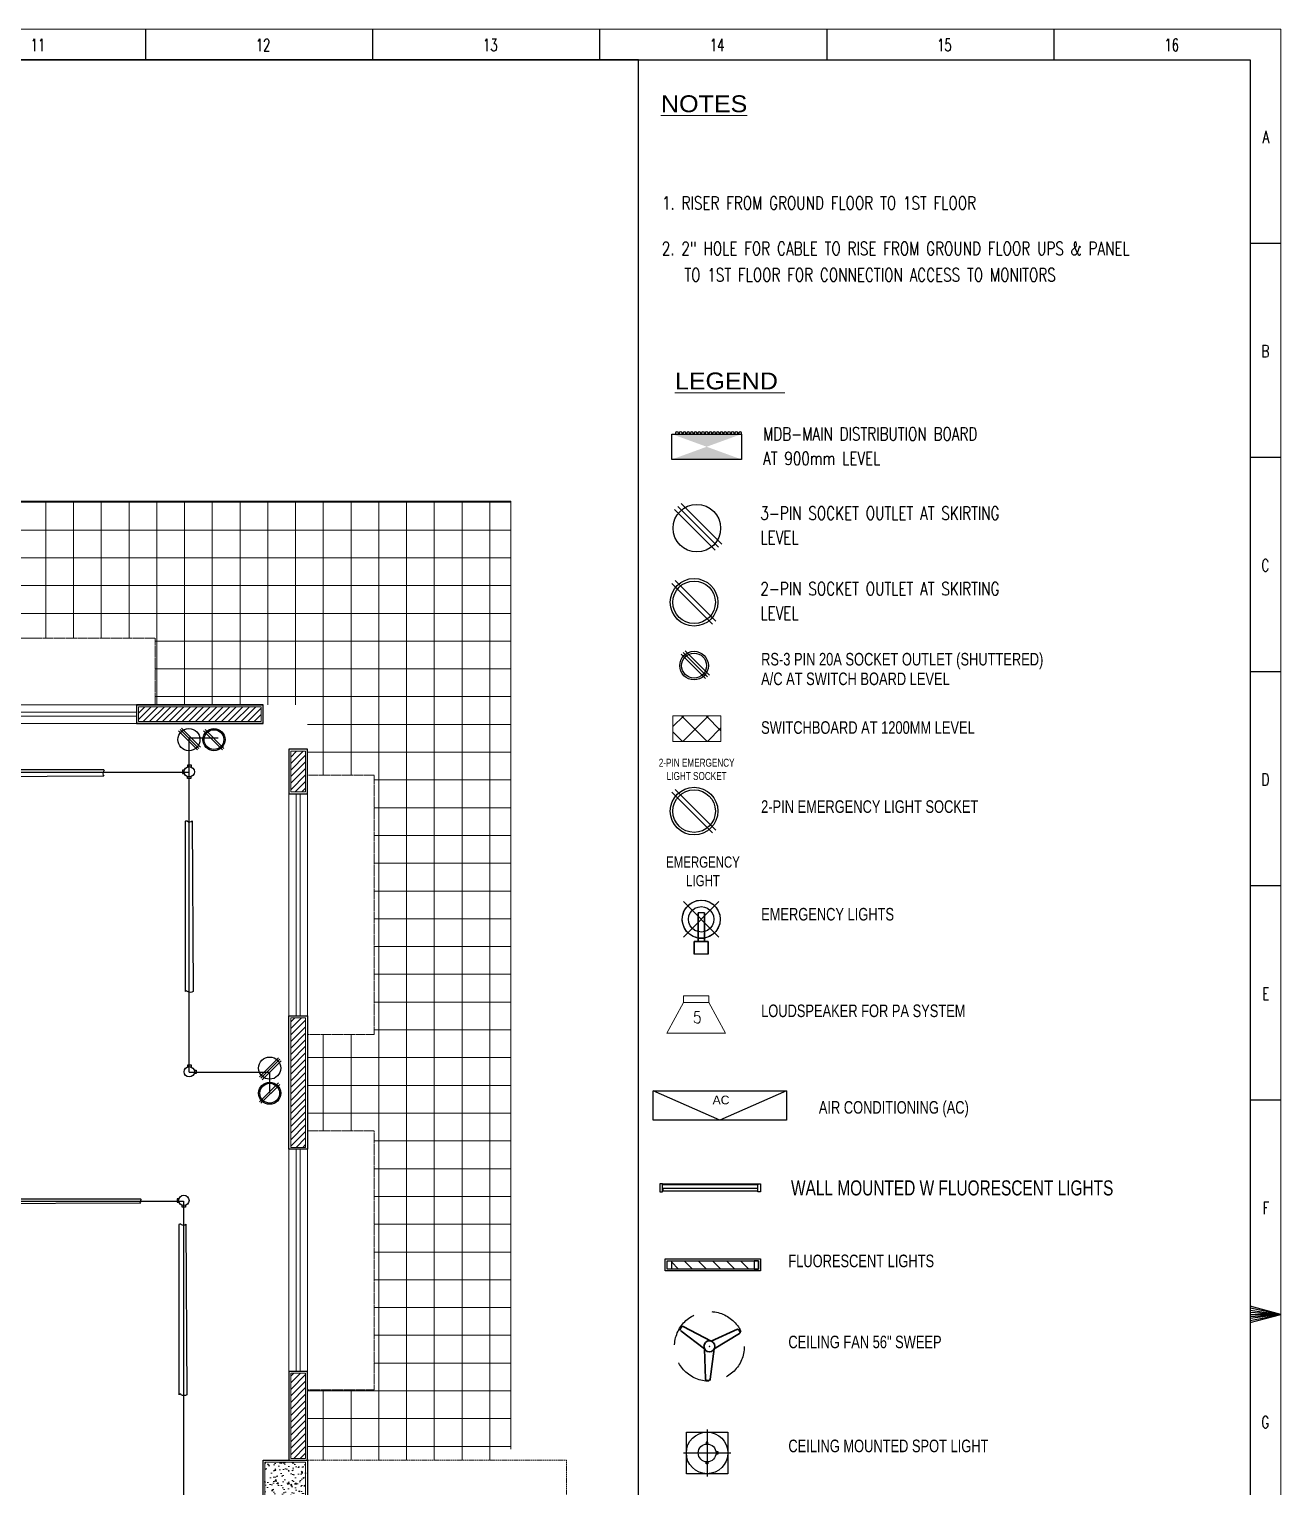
# Model space of a CAD drawing. Header units: inches. Extents: x 112 to 4169, y -2569 to 841.
# Drawn here: x 2215.4 to 2553.6, y 384.2 to 777.9 of the extents above; entities that cross this region are included whole.
import ezdxf

# ---------------------------------------------------------------- set-up
doc = ezdxf.new("R2010")
doc.units = ezdxf.units.IN
doc.header["$MEASUREMENT"] = 0
doc.linetypes.add('DASH', pattern=[0.35, 0.25, -0.1])
doc.linetypes.add('DASHED', pattern=[0.75, 0.5, -0.25])
for name, color, linetype in [('Cables', 7, 'Continuous'), ('HVAC', 44, 'Continuous'), ('Layer 1', 7, 'Continuous'), ('Lights', 7, 'Continuous'), ('Panels', 1, 'Continuous'), ('PVC Conduit and Circular Boxes', 7, 'Continuous'), ('Sockets', 7, 'Continuous'), ('TEG BORDER', 7, 'Continuous'), ('wall 05', 253, 'Continuous')]:
    doc.layers.add(name, color=color, linetype=linetype)
for name, color, linetype, lineweight in [('COLUMN', 1, 'Continuous', 25), ('E-CF-Ceiling-Fan', 42, 'Continuous', 30), ('E-Legend', 7, 'Continuous', 30), ('E-MDB', 1, 'Continuous', 30), ('Glass', 5, 'Continuous', 9), ('HACTH', 8, 'Continuous', 9), ('Plaster Line', 254, 'Continuous', 15), ('Porch', 90, 'Continuous', 15), ('railing', 232, 'Continuous', 15), ('Sunshed', 5, 'Continuous', 15), ('Switchboard', 30, 'Continuous', 13), ('Text', 252, 'Continuous', 15), ('WINDOW', 140, 'Continuous', 9)]:
    doc.layers.add(name, color=color, linetype=linetype, lineweight=lineweight)
doc.styles.get("Standard").update_dxf_attribs({"font": 'arial.ttf'})
doc.styles.add('Swiss721', font='swisscl.ttf')
doc.styles.add('TAVE1', font='ROMANS.shx', dxfattribs={"width": 0.75})
doc.styles.add('TEG BORDER', font='txt_qlt.shx', dxfattribs={"width": 0.7, "bigfont": 'hztxt.shx'})
doc.styles.add('TIMES', font='ARIALN.TTF')
pattern_1 = [(45, (-117177.46, -172459.7355), (-0.8838834765, 0.8838834765), [])]

# ---------------------------------------------------------------- blocks, each defined once
blk = doc.blocks.new('C 12X12')
at = {"layer": 'HACTH'}
h = blk.add_hatch(dxfattribs=at)
h.set_pattern_fill('AR-CONC', color=256, scale=0.5, style=0)
h.set_pattern_definition([(50, (0, 0), (3.58630091, -0.313760675), [0.375, -4.125]), (355, (0, 0), (-0.69375667, 3.76096067), [0.3, -3.3]), (100.4514, (0.299, -0.026), (2.89254691, 3.44719771), [0.31870095, -3.50571056]), (46.1842, (0, 1), (5.33620524, -0.82759507), [0.5625, -6.1875]), (96.6356, (0.4447, 0.931), (4.67331353, 4.87058935), [0.47805144, -5.258565]), (351.1842, (0, 1), (4.67330973, 4.870593), [0.45, -4.95]), (21, (0.5, 0.75), (2.98453526, -2.01309445), [0.375, -4.125]), (326, (0.5, 0.75), (1.21657666, 3.62575023), [0.3, -3.3]), (71.4514, (0.7487, 0.5822), (4.20111314, 1.61265248), [0.31870095, -3.50571056]), (37.5, (0, 0), (0.060799277, 1.66446927), [0, -3.26, 0, -3.35, 0, -3.3125]), (7.5, (0, 0), (1.315347687, 1.97205856), [0, -1.91, 0, -3.185, 0, -1.2625]), (327.5, (-1.115, 0), (2.66911218, -0.112774359), [0, -1.25, 0, -3.9, 0, -5.175]), (317.5, (-1.615, 0), (2.915930847, 0.50052491), [0, -1.625, 0, -2.59, 0, -3.675])])
h.paths.add_polyline_path([(88279, -6819.5), (88279, -6808.5), (88268, -6808.5), (88268, -6819.5)])
at = {"layer": 'COLUMN'}
blk.add_lwpolyline([(88267.5, -6808), (88279.5, -6808), (88279.5, -6820), (88267.5, -6820)], close=True, dxfattribs=at)
at = {"layer": 'Plaster Line'}
blk.add_lwpolyline([(88268, -6808.5), (88279, -6808.5), (88279, -6819.5), (88268, -6819.5)], close=True, dxfattribs=at)
blk = doc.blocks.new('240 BORDER A2')
for p, q in [((408.37, 420), (408.37, 415)), ((445.5, 420), (445.5, 415)), ((482.62, 420), (482.62, 415)), ((519.75, 420), (519.75, 415)), ((556.87, 420), (556.87, 415)), ((594, 385), (589, 385)), ((594, 350), (589, 350)), ((594, 315), (589, 315)), ((594, 280), (589, 280)), ((594, 245), (589, 245)), ((589, 210), (594, 210)), ((592.75, 210), (590.25, 210))]:
    blk.add_line(p, q)
at = {"linetype": 'Continuous'}
blk.add_line((489, 415), (5, 415), dxfattribs=at)
at = {"color": 5, "lineweight": 15}
blk.add_lwpolyline([(0, 420), (594, 420), (594, 0), (0, 0)], close=True, dxfattribs=at)
blk.add_lwpolyline([(5, 415), (589, 415), (589, 5), (5, 5)], close=True)
blk.add_lwpolyline([(594, 210), (589, 211.34), (589, 208.66), (594, 210), (589, 211), (589, 210.67), (594, 210), (589, 210.33), (589, 209.67), (594, 210), (589, 209.33), (589, 209), (594, 210)])
at = {"layer": 'TEG BORDER'}
blk.add_line((489, 116), (489, 415), dxfattribs=at)
at = {"char_height": 2, "width": 2, "style": 'TEG BORDER'}
for s, insert, attachment_point in [('\\pi0.3;11', (389.3, 418.41), 1), ('\\pi2.2204e-016;12', (426.42, 418.41), 1), ('\\pi2.2204e-016;13', (463.55, 418.41), 1), ('\\pi-0.033333;14', (500.67, 418.41), 1), ('\\pi2.2204e-016;15', (537.8, 418.41), 1), ('\\pi0.033333;16', (574.92, 418.41), 1), ('A', (592.09, 403.39), 3), ('B', (592.09, 368.39), 3), ('C', (592.09, 333.39), 3), ('D', (592.09, 298.39), 3), ('E', (592.09, 263.39), 3), ('F', (592.09, 228.39), 3), ('G', (592.09, 193.39), 3)]:
    blk.add_mtext(s, dxfattribs=dict(at, insert=insert, attachment_point=attachment_point))
blk = doc.blocks.new('CF')
for p, q in [((-23.8, 14.2), (-22.8, 15.9)), ((-4.1, -2.1), (-23.5, 12.8)), ((1.4, 4.3), (-21.4, 16.2)), ((1.4, 4.3), (22.9, 14)), ((24.1, 13.5), (25, 11.7)), ((3.9, -1.9), (24.7, 10.4)), ((-4.1, -2.1), (-3.3, -26.6)), ((3.9, -1.9), (0.7, -26.8)), ((-0.4, -27.8), (-2.4, -27.7))]:
    blk.add_line(p, q)
for radius in [4.48, 0.0888]:
    blk.add_circle((0, 0), radius)
for centre, radius, start, end in [((-23, 13.7), 0.996, 147.1351, 237.1351), ((-21.9, 15.4), 0.996, 57.1351, 147.1351), ((23.2, 13), 0.996, 27.1351, 117.1351), ((24.1, 11.3), 1.03, 299.2548, 26.4357), ((-2.3, -26.7), 0.996, 177.1351, 267.1351), ((-0.3, -26.8), 0.996, 267.1351, 357.1351)]:
    blk.add_arc(centre, radius, start, end)
blk = doc.blocks.new('A$C63C712C3')
at = {"ltscale": 2}
for p, q in [((40, 42), (34, 42)), ((40, 16), (34, 16)), ((1231, 42), (1237, 42)), ((1231, 16), (1237, 16))]:
    blk.add_line(p, q, dxfattribs=at)
for points in [[(35, 103), (0, 103), (0, 0), (35, 0)], [(35, 103), (1235, 103), (1235, 90), (35, 90)], [(40, 48), (1231, 48), (1231, 10), (40, 10)], [(1235, 103), (1271, 103), (1271, 0), (1235, 0)]]:
    blk.add_lwpolyline(points, close=True, dxfattribs=at)

msp = doc.modelspace()

# ---------------------------------------------------------------- hatches: boundary and pattern name
h = msp.add_hatch()
h.set_pattern_fill('ANSI31', color=256, scale=21.528028, angle=90)
h.set_pattern_definition([(135, (2455.3092, 321.4376), (-1.902827, -1.902827), [])])
h.paths.add_polyline_path([(2388.93, 445.25), (2388.93, 442.99), (2411.32, 442.99), (2411.32, 445.25)])
at = {"layer": 'HACTH', "ltscale": 10}
h = msp.add_hatch(dxfattribs=at)
h.set_pattern_fill('ANSI37', color=256, scale=60, angle=45, style=0)
h.set_pattern_definition([(90, (-137895.13, -171144.917), (-7.5, 1e-15), []), (180, (-137895.13, -171144.917), (-1e-15, -7.5), [])])
h.paths.add_polyline_path([(2290.58, 595.36), (2290.58, 583.36), (2290.58, 576.36), (2308.58, 576.36), (2308.58, 506.36), (2290.58, 506.36), (2290.58, 480.36), (2308.58, 480.36), (2308.58, 410.36), (2290.58, 410.36), (2290.58, 391.36), (2345.59, 391.36), (2345.59, 650.37), (2290.58, 650.37), (1939.08, 650.37), (1939.08, 595.36), (1950.34, 595.36), (1950.34, 613.36), (2020.34, 613.36), (2020.34, 595.36), (2044.58, 595.36), (2044.58, 613.36), (2114.58, 613.36), (2114.58, 595.36), (2124.58, 595.36), (2179.41, 595.36), (2179.41, 613.36), (2249.41, 613.36), (2249.41, 595.36), (2278.58, 595.36)])
h.paths.add_polyline_path([(1806.58, 595.36), (1806.58, 650.37), (1621.58, 650.37), (1621.58, 595.36), (1681.58, 595.36), (1693.58, 595.36)])
at = {"layer": 'HACTH'}
h = msp.add_hatch(dxfattribs=at)
h.set_pattern_fill('ANSI31', color=256, scale=10, style=0)
h.set_pattern_definition(pattern_1)
h.paths.add_polyline_path([(2278.08, 590.86), (2278.08, 594.86), (2244.91, 594.86), (2244.91, 590.86)])
h = msp.add_hatch(dxfattribs=at)
h.set_pattern_fill('ANSI31', color=256, scale=10, style=0)
h.set_pattern_definition(pattern_1)
h.paths.add_polyline_path([(2286.08, 571.86), (2290.08, 571.86), (2290.08, 582.86), (2286.08, 582.86)])
h = msp.add_hatch(dxfattribs=at)
h.set_pattern_fill('ANSI31', color=256, scale=10, style=0)
h.set_pattern_definition([(45, (-121375.1227, -171118.0411), (-0.8838834765, 0.8838834765), [])])
h.paths.add_polyline_path([(2290.08, 510.86), (2286.08, 510.86), (2286.08, 491.87), (2286.08, 487.87), (2286.08, 475.86), (2290.08, 475.86)])
h = msp.add_hatch(dxfattribs=at)
h.set_pattern_fill('ANSI31', color=256, scale=10, style=0)
h.set_pattern_definition([(45, (-117177.46, -172476.7355), (-0.8838834765, 0.8838834765), [])])
h.paths.add_polyline_path([(2286.08, 391.86), (2290.08, 391.86), (2290.08, 414.86), (2286.08, 414.86)])
at = {"layer": 'Panels'}
h = msp.add_hatch(color=256, dxfattribs=at)
h.dxf.hatch_style = 1
h.paths.add_polyline_path([(2398.47, 665.08), (2389.04, 661.65), (2407.9, 661.65)])
h.paths.add_polyline_path([(2389.04, 668.51), (2398.47, 665.08), (2407.9, 668.51)])
at = {"layer": 'Switchboard'}
h = msp.add_hatch(dxfattribs=at)
h.set_pattern_fill('ANSI37', color=256, scale=37.674049, angle=180)
h.set_pattern_definition([(225, (2684.9885, 1078.2687), (3.329947, -3.329947), []), (315, (2684.9885, 1078.2687), (3.329947, 3.329947), [])])
h.paths.add_polyline_path([(2389.34, 592.4), (2389.34, 585.5), (2402.33, 585.5), (2402.33, 592.4)])

# ---------------------------------------------------------------- linework, layer by layer
at = {"color": 1}
msp.add_line((2258.65, 577.22), (2258.65, 577.22), dxfattribs=at)
at = {"lineweight": 15}
for points in [[(2392.24, 516.76), (2392.24, 514.94), (2387.73, 506.68), (2403.57, 506.68)], [(2399.05, 516.76), (2392.24, 516.76)], [(2392.24, 514.94), (2399.05, 514.94), (2399.05, 516.76)], [(2403.57, 506.68), (2399.05, 514.94)]]:
    msp.add_lwpolyline(points, dxfattribs=at)
for points in [[(2413.04, 445.71), (2413.04, 442.49), (2387.21, 442.49), (2387.21, 445.71)], [(2412.47, 445.25), (2412.47, 442.99), (2387.77, 442.99), (2387.77, 445.25)], [(2387.77, 442.99), (2387.77, 445.25), (2388.93, 445.25), (2388.93, 442.99)], [(2412.47, 442.99), (2412.47, 445.25), (2411.32, 445.25), (2411.32, 442.99)]]:
    msp.add_lwpolyline(points, close=True)
for points in [[(2398.82, 395.72), (2398.82, 396.26), (2398.35, 396.26), (2398.35, 395.72)], [(2398.53, 394.61), (2398.58, 394.61)], [(2398.82, 390.92), (2398.82, 390.38), (2398.35, 390.38), (2398.35, 390.92)], [(2400.99, 393.1), (2401.53, 393.11), (2401.53, 393.59), (2400.98, 393.58)]]:
    msp.add_lwpolyline(points)
at = {"linetype": 'DASHED', "ltscale": 20}
msp.add_circle((2399.21, 422.1), 9.42, dxfattribs=at)
msp.add_circle((2398.58, 393.32), 2.41)
at = {"lineweight": 15}
msp.add_open_spline([(2396.51, 512.54), (2396.51, 512.54), (2395.36, 512.54), (2395.36, 512.54), (2395.36, 512.54), (2395.21, 511.19), (2395.21, 511.19), (2395.21, 511.19), (2395.36, 511.34), (2395.36, 511.34), (2397.48, 512.36), (2396.99, 508.12), (2395.21, 509.7), (2395.21, 509.7), (2395.12, 509.99), (2395.12, 509.99)], degree=3, knots=[0, 0, 0, 0, 1, 1, 1, 2, 2, 2, 3, 3, 3, 4, 4, 4, 5, 5, 5, 5], dxfattribs=at)
at = {"layer": 'Cables', "color": 1}
for p, q in [((2258.65, 577.22), (2258.65, 586.48)), ((2258.65, 586.48), (2266.44, 586.48)), ((1947.16, 577.22), (2258.65, 577.22)), ((2258.65, 496.19), (2258.65, 577.29)), ((2258.65, 496.19), (2280.39, 496.19)), ((2280.39, 490.48), (2280.39, 496.12))]:
    msp.add_line(p, q, dxfattribs=at)
at = {"layer": 'Cables', "color": 1, "lineweight": -3}
for p, q in [((1809.41, 461.31), (2257.09, 461.31)), ((2257.09, 461.31), (2257.09, 305.77))]:
    msp.add_line(p, q, dxfattribs=at)
at = {"layer": 'Glass', "ltscale": 10}
for points in [[(2244.41, 593.36), (2244.41, 592.36), (2184.41, 592.36), (2184.41, 593.36)], [(2288.58, 571.36), (2287.58, 571.36), (2287.58, 511.36), (2288.58, 511.36)], [(2288.58, 475.36), (2287.58, 475.36), (2287.58, 415.36), (2288.58, 415.36)]]:
    msp.add_lwpolyline(points, close=True, dxfattribs=at)
at = {"layer": 'HVAC'}
for p, q in [((2402.04, 483.21), (2384.03, 491.15)), ((2420.05, 491.15), (2402.04, 483.21))]:
    msp.add_line(p, q, dxfattribs=at)
msp.add_lwpolyline([(2384.03, 491.15), (2420.05, 491.15), (2420.05, 483.21), (2384.03, 483.21)], close=True, dxfattribs=at)
at = {"layer": 'Layer 1', "color": 1}
for points in [[(2391.85, 537.08), (2391.92, 538.28), (2392.22, 539.41), (2392.82, 540.46), (2393.57, 541.28), (2394.55, 541.96), (2395.68, 542.41), (2396.8, 542.64), (2398, 542.49), (2399.13, 542.19), (2400.11, 541.51), (2400.93, 540.76), (2401.61, 539.71), (2401.98, 538.66), (2402.13, 537.46)], [(2391.85, 537.46), (2392, 538.58), (2392.37, 539.71), (2392.97, 540.68), (2393.8, 541.51), (2394.78, 542.11), (2395.83, 542.49), (2397.03, 542.64), (2398.15, 542.49), (2399.2, 542.11), (2400.18, 541.51), (2401.01, 540.68), (2401.61, 539.71), (2401.98, 538.58), (2402.13, 537.46), (2401.98, 536.33), (2401.61, 535.2), (2401.01, 534.23), (2400.18, 533.4), (2399.2, 532.8), (2398.15, 532.43), (2397.03, 532.35), (2395.83, 532.43), (2394.78, 532.8), (2393.8, 533.4), (2392.97, 534.23), (2392.37, 535.2), (2392, 536.33), (2391.85, 537.46)], [(2401.76, 532.65), (2392.22, 542.26)], [(2401.76, 542.26), (2392.22, 532.65)], [(2393.57, 537.46), (2393.65, 538.36), (2394.02, 539.18), (2394.55, 539.86), (2395.3, 540.46), (2396.13, 540.76), (2397.03, 540.91), (2397.85, 540.76), (2398.68, 540.46), (2399.43, 539.86), (2399.96, 539.18), (2400.33, 538.36), (2400.41, 537.46), (2400.33, 536.55), (2399.96, 535.73), (2399.43, 535.05), (2398.68, 534.45), (2397.85, 534.15), (2397.03, 534), (2396.13, 534.15), (2395.3, 534.45), (2394.55, 535.05), (2394.02, 535.73), (2393.65, 536.55), (2393.57, 537.46)], [(2395.75, 532.5), (2394.78, 532.8), (2393.8, 533.4), (2393.05, 534.15), (2392.45, 535.05), (2392.07, 536.03), (2391.85, 537.08)], [(2396.13, 531.45), (2397.85, 531.45), (2397.85, 539.18)], [(2396.13, 531.45), (2396.13, 539.18), (2396.13, 531.97), (2396.13, 531.45), (2397.85, 531.45)], [(2397.85, 539.18), (2396.13, 539.18)], [(2397.85, 539.18), (2396.13, 539.18)], [(2397.85, 539.18), (2397.85, 531.45)], [(2402.13, 537.46), (2401.98, 536.25), (2401.61, 535.13), (2400.93, 534.15), (2400.03, 533.33), (2398.98, 532.73), (2397.85, 532.35)], [(2395.75, 532.5), (2396.13, 532.35), (2397.85, 532.35)], [(2398.9, 528), (2398.9, 531.45), (2395.08, 531.45), (2395.08, 528)], [(2395.08, 528), (2395.08, 531.45)], [(2395.08, 531.45), (2398.9, 531.45)], [(2398.9, 528), (2395.08, 528)], [(2398.9, 531.45), (2398.9, 528)]]:
    msp.add_lwpolyline(points, dxfattribs=at)
at = {"layer": 'Lights', "color": 40}
for p, q in [((2398.58, 399.68), (2398.58, 386.96)), ((2392.22, 393.32), (2404.95, 393.32))]:
    msp.add_line(p, q, dxfattribs=at)
at = {"layer": 'Lights'}
msp.add_lwpolyline([(2404.2, 387.71), (2392.97, 387.71), (2392.97, 398.93), (2404.2, 398.93)], close=True, dxfattribs=at)
msp.add_circle((2398.58, 393.32), 5.61, dxfattribs=at)
at = {"layer": 'Panels'}
msp.add_lwpolyline([(2407.9, 661.65), (2389.04, 661.65), (2389.04, 668.51), (2407.9, 668.51)], close=True, dxfattribs=at)
for points in [[(2390.84, 668.51), (2390.84, 668.74, 1), (2390.04, 668.74), (2390.04, 668.51)], [(2391.84, 668.51), (2391.84, 668.74, 1), (2391.04, 668.74), (2391.04, 668.51)], [(2392.85, 668.51), (2392.85, 668.74, 1), (2392.05, 668.74), (2392.05, 668.51)], [(2393.86, 668.51), (2393.86, 668.74, 1), (2393.06, 668.74), (2393.06, 668.51)], [(2394.86, 668.51), (2394.86, 668.74, 1), (2394.06, 668.74), (2394.06, 668.51)], [(2395.87, 668.51), (2395.87, 668.74, 1), (2395.06, 668.74), (2395.06, 668.51)], [(2396.86, 668.51), (2396.86, 668.74, 1), (2396.06, 668.74), (2396.06, 668.51)], [(2397.87, 668.51), (2397.87, 668.74, 1), (2397.07, 668.74), (2397.07, 668.51)], [(2398.87, 668.51), (2398.87, 668.74, 1), (2398.07, 668.74), (2398.07, 668.51)], [(2399.88, 668.51), (2399.88, 668.74, 1), (2399.08, 668.74), (2399.08, 668.51)], [(2400.88, 668.51), (2400.88, 668.74, 1), (2400.07, 668.74), (2400.07, 668.51)], [(2401.89, 668.51), (2401.89, 668.74, 1), (2401.09, 668.74), (2401.09, 668.51)], [(2402.89, 668.51), (2402.89, 668.74, 1), (2402.09, 668.74), (2402.09, 668.51)], [(2403.89, 668.51), (2403.89, 668.74, 1), (2403.09, 668.74), (2403.09, 668.51)], [(2404.9, 668.51), (2404.9, 668.74, 1), (2404.09, 668.74), (2404.09, 668.51)], [(2405.9, 668.51), (2405.9, 668.74, 1), (2405.1, 668.74), (2405.1, 668.51)], [(2406.88, 668.51), (2406.88, 668.74, 1), (2406.08, 668.74), (2406.08, 668.51)], [(2407.9, 668.51), (2407.9, 668.74, 1), (2407.1, 668.74), (2407.1, 668.51)]]:
    msp.add_lwpolyline(points, format="xyb", dxfattribs=at)
at = {"layer": 'Plaster Line'}
for p, q in [((2244.91, 594.86), (2244.91, 590.86)), ((2246.41, 590.86), (2246.41, 590.86))]:
    msp.add_line(p, q, dxfattribs=at)
for points in [[(2278.08, 594.86), (2244.91, 594.86), (2244.91, 590.86), (2278.08, 590.86)], [(2290.08, 582.86), (2286.08, 582.86), (2286.08, 571.86), (2290.08, 571.86)], [(2290.08, 414.86), (2286.08, 414.86), (2286.08, 391.86), (2290.08, 391.86)]]:
    msp.add_lwpolyline(points, close=True, dxfattribs=at)
msp.add_lwpolyline([(2286.08, 491.87), (2286.08, 510.86), (2290.08, 510.86), (2290.08, 475.86), (2286.08, 475.86), (2286.08, 487.87), (2286.08, 487.87), (2286.08, 491.87), (2286.08, 491.87)], dxfattribs=at)
at = {"layer": 'Porch', "linetype": 'DASH', "ltscale": 1.5}
msp.add_lwpolyline([(2290.58, 391.36), (2360.59, 391.36), (2360.59, 223.36), (2290.58, 223.36)], dxfattribs=at)
at = {"layer": 'PVC Conduit and Circular Boxes'}
for points in [[(2258.25, 578.63), (2258.25, 579.13), (2259.13, 579.13), (2259.13, 578.6)], [(2257.31, 577.7), (2256.81, 577.69), (2256.83, 576.82), (2257.32, 576.83)], [(2259.09, 575.96), (2259.09, 575.46), (2258.21, 575.46), (2258.21, 575.96)], [(2258.25, 497.6), (2258.25, 498.1), (2259.13, 498.1), (2259.13, 497.58)], [(2259.98, 496.7), (2260.48, 496.7), (2260.48, 495.82), (2259.98, 495.82)], [(2255.85, 461.96), (2255.36, 461.95), (2255.37, 461.08), (2255.86, 461.09)], [(2257.63, 460.21), (2257.63, 459.72), (2256.75, 459.72), (2256.75, 460.21)]]:
    msp.add_lwpolyline(points, dxfattribs=at)
for points in [[(2235.51, 577.92, -0.56347), (2235.51, 577.41, 0.336482), (2235.59, 576.12), (2189.51, 575.84, -0.314286), (2189.51, 577.41, 0.605884), (2189.51, 577.94)], [(2257.65, 563.94, -0.56347), (2258.15, 563.94, 0.336482), (2259.44, 564.01), (2259.73, 517.93, -0.314286), (2258.15, 517.94, 0.605884), (2257.63, 517.94)], [(2245.47, 461.98, -0.56347), (2245.47, 461.47, 0.571886), (2245.55, 460.8), (2199.47, 460.58, -0.456322), (2199.47, 461.47, 0.605884), (2199.47, 461.99)], [(2255.94, 455.05, -0.56347), (2256.45, 455.05, 0.336482), (2257.74, 455.13), (2258.02, 409.05, -0.314286), (2256.45, 409.05, 0.605884), (2255.93, 409.05)]]:
    msp.add_lwpolyline(points, format="xyb", close=True, dxfattribs=at)
for centre in [(2258.65, 577.29), (2258.65, 496.26), (2257.19, 461.54)]:
    msp.add_circle(centre, 1.4, dxfattribs=at)
at = {"layer": 'railing', "ltscale": 20}
msp.add_lwpolyline([(1939.08, 650.37), (2290.58, 650.37), (2345.59, 650.37), (2345.59, 394.36)], dxfattribs=at)
at = {"layer": 'Sockets', "color": 5}
for p, q in [((2402.55, 638.78), (2391.57, 649.76)), ((2400.78, 637.19), (2389.8, 648.17)), ((2401.67, 637.99), (2390.69, 648.97)), ((2260.86, 583.24), (2255.76, 588.34)), ((2261.27, 583.61), (2256.17, 588.71)), ((2261.68, 583.98), (2256.58, 589.08)), ((2277.65, 494.94), (2282.75, 500.04)), ((2278.02, 494.53), (2283.12, 499.63)), ((2278.39, 494.12), (2283.49, 499.22))]:
    msp.add_line(p, q, dxfattribs=at)
at = {"layer": 'Sockets', "color": 3}
for p, q in [((2400.03, 617.17), (2389.05, 628.15)), ((2400.92, 617.96), (2389.94, 628.94)), ((2391.55, 609.05), (2398.14, 602.46)), ((2392.08, 609.52), (2398.67, 602.94)), ((2392.62, 610), (2399.2, 603.41)), ((2267.63, 583.24), (2262.53, 588.34)), ((2268.04, 583.61), (2262.94, 588.71)), ((2277.65, 488.17), (2282.75, 493.27)), ((2278.02, 487.76), (2283.12, 492.86))]:
    msp.add_line(p, q, dxfattribs=at)
at = {"layer": 'Sockets', "color": 1}
for p, q in [((2400.03, 560.78), (2389.05, 571.76)), ((2400.92, 561.57), (2389.94, 572.55))]:
    msp.add_line(p, q, dxfattribs=at)
at = {"layer": 'Sockets', "color": 5}
for centre, radius in [((2395.81, 643.09), 6.43), ((2258.55, 585.98), 2.99), ((2280.39, 497.25), 2.99)]:
    msp.add_circle(centre, radius, dxfattribs=at)
at = {"layer": 'Sockets', "color": 3}
for centre, radius in [((2395.06, 623.07), 6.43), ((2395.06, 623.07), 5.75), ((2395.06, 605.98), 3.86), ((2395.06, 605.98), 3.36), ((2265.33, 585.98), 2.99), ((2265.33, 585.98), 2.67), ((2280.39, 490.48), 2.99), ((2280.39, 490.48), 2.67)]:
    msp.add_circle(centre, radius, dxfattribs=at)
at = {"layer": 'Sockets', "color": 1}
for radius in [6.43, 5.75]:
    msp.add_circle((2395.06, 566.68), radius, dxfattribs=at)
at = {"layer": 'Sunshed', "linetype": 'DASH'}
for points in [[(2179.41, 595.36), (2179.41, 613.36), (2249.41, 613.36), (2249.41, 595.36)], [(2290.58, 506.36), (2308.58, 506.36), (2308.58, 576.36), (2290.58, 576.36)], [(2290.58, 410.36), (2308.58, 410.36), (2308.58, 480.36), (2290.58, 480.36)]]:
    msp.add_lwpolyline(points, dxfattribs=at)
at = {"layer": 'Switchboard'}
msp.add_lwpolyline([(2402.33, 585.5), (2389.34, 585.5), (2389.34, 592.4), (2402.33, 592.4)], close=True, dxfattribs=at)
at = {"layer": 'wall 05'}
msp.add_line((2244.41, 595.36), (2244.41, 590.36), dxfattribs=at)
for points in [[(2278.58, 595.36), (2244.41, 595.36), (2244.41, 590.36), (2278.58, 590.36)], [(2290.58, 583.36), (2285.58, 583.36), (2285.58, 571.36), (2290.58, 571.36)], [(2290.58, 415.36), (2285.58, 415.36), (2285.58, 391.36), (2290.58, 391.36)]]:
    msp.add_lwpolyline(points, close=True, dxfattribs=at)
for points in [[(2244.41, 595.36), (2278.58, 595.36)], [(2278.58, 590.36), (2244.41, 590.36)], [(2285.58, 492.37), (2285.58, 511.36), (2290.58, 511.36), (2290.58, 475.36), (2285.58, 475.36), (2285.58, 492.37)]]:
    msp.add_lwpolyline(points, dxfattribs=at)
at = {"layer": 'WINDOW', "ltscale": 10}
for points in [[(2244.41, 595.36), (2244.41, 590.36), (2184.41, 590.36), (2184.41, 595.36)], [(2290.58, 571.36), (2285.58, 571.36), (2285.58, 511.36), (2290.58, 511.36)], [(2290.58, 475.36), (2285.58, 475.36), (2285.58, 415.36), (2290.58, 415.36)]]:
    msp.add_lwpolyline(points, close=True, dxfattribs=at)

# ---------------------------------------------------------------- block references
at = {"xscale": 1.652949273830399, "yscale": 1.652949273830399, "zscale": 1.652949273830399}
msp.add_blockref('240 BORDER A2', (1571.77, 83.63), dxfattribs=at)
at = {"layer": 'E-CF-Ceiling-Fan', "lineweight": 0, "xscale": 0.3305423980700439, "yscale": 0.3305423980700439, "zscale": 0.3305423980671144}
msp.add_blockref('CF', (2399.21, 422.1), dxfattribs=at)
at = {"layer": 'HACTH'}
msp.add_blockref('C 12X12', (-85988.92, 7199.36), dxfattribs=at)
at = {"layer": 'Lights', "lineweight": 0, "xscale": 0.02142431015372569, "yscale": 0.021424310159599, "zscale": 0.02142431016141771}
msp.add_blockref('A$C63C712C3', (2385.81, 463.82), dxfattribs=at)

# ---------------------------------------------------------------- texts
at = {"layer": 'E-Legend', "lineweight": 0, "style": 'TIMES', "width": 1.3}
for s, p in [('%%UNOTES', (2386.12, 755.45)), ('%%ULEGEND ', (2389.87, 680.58))]:
    msp.add_text(s, height=4.547, dxfattribs=at).set_placement(p)
at = {"layer": 'E-MDB', "color": 0, "lineweight": 0, "style": 'TAVE1', "width": 0.75}
for s, height, p in [('1. RISER FROM GROUND FLOOR TO 1ST FLOOR ', 3.5721, (2386.4, 729.13)), ('2. 2" HOLE FOR CABLE TO RISE FROM GROUND FLOOR UPS & PANEL   ', 3.5721, (2386.35, 716.83)), ('TO 1ST FLOOR FOR CONNECTION ACCESS TO MONITORS', 3.5721, (2392.44, 709.71)), ('MDB-MAIN DISTRIBUTION BOARD', 3.5721, (2413.71, 666.75)), ('AT 900mm LEVEL', 3.5721, (2413.71, 660.16)), ('3-PIN SOCKET OUTLET AT SKIRTING', 3.5721, (2412.96, 645.34)), ('LEVEL', 3.572, (2412.96, 638.76)), ('2-PIN SOCKET OUTLET AT SKIRTING', 3.5721, (2412.96, 624.96)), ('LEVEL', 3.572, (2412.96, 618.37))]:
    msp.add_text(s, height=height, dxfattribs=at).set_placement(p)
at = {"layer": 'HVAC'}
msp.add_text('AC', height=2.348, dxfattribs=at).set_placement((2400.07, 487.48))
at = {"layer": 'Sockets', "color": 0, "style": 'Swiss721'}
for s, height, p in [('RS-3 PIN 20A SOCKET OUTLET (SHUTTERED)', 3.3899, (2413.18, 606.01)), ('A/C AT SWITCH BOARD LEVEL', 3.3899, (2413.18, 600.71)), ('SWITCHBOARD AT 1200MM LEVEL', 3.3899, (2413.18, 587.55)), ('2-PIN EMERGENCY LIGHT SOCKET', 3.3899, (2413.18, 566.2)), ('EMERGENCY LIGHTS', 3.3899, (2413.18, 537.13)), ('LOUDSPEAKER FOR PA SYSTEM', 3.3899, (2413.18, 511.04)), ('AIR CONDITIONING (AC)', 3.3899, (2428.77, 484.96)), ('WALL MOUNTED W FLUORESCENT LIGHTS ', 4.0678, (2421.25, 462.87)), ('FLUORESCENT LIGHTS ', 3.3899, (2420.54, 443.49)), ('CEILING FAN 56" SWEEP', 3.3899, (2420.54, 421.6)), ('CEILING MOUNTED SPOT LIGHT', 3.3899, (2420.54, 393.52))]:
    msp.add_text(s, height=height, dxfattribs=at).set_placement(p)
at = {"layer": 'Text', "color": 4, "attachment_point": 2, "style": 'Swiss721'}
for s, insert, char_height, width in [('2-PIN EMERGENCY LIGHT SOCKET', (2395.76, 580.82), 2.1528, 26.4402), ('EMERGENCY LIGHT ', (2397.47, 554.42), 3.0139, 23.5954)]:
    msp.add_mtext(s, dxfattribs=dict(at, insert=insert, char_height=char_height, width=width))

doc.saveas('drawing.dxf')
